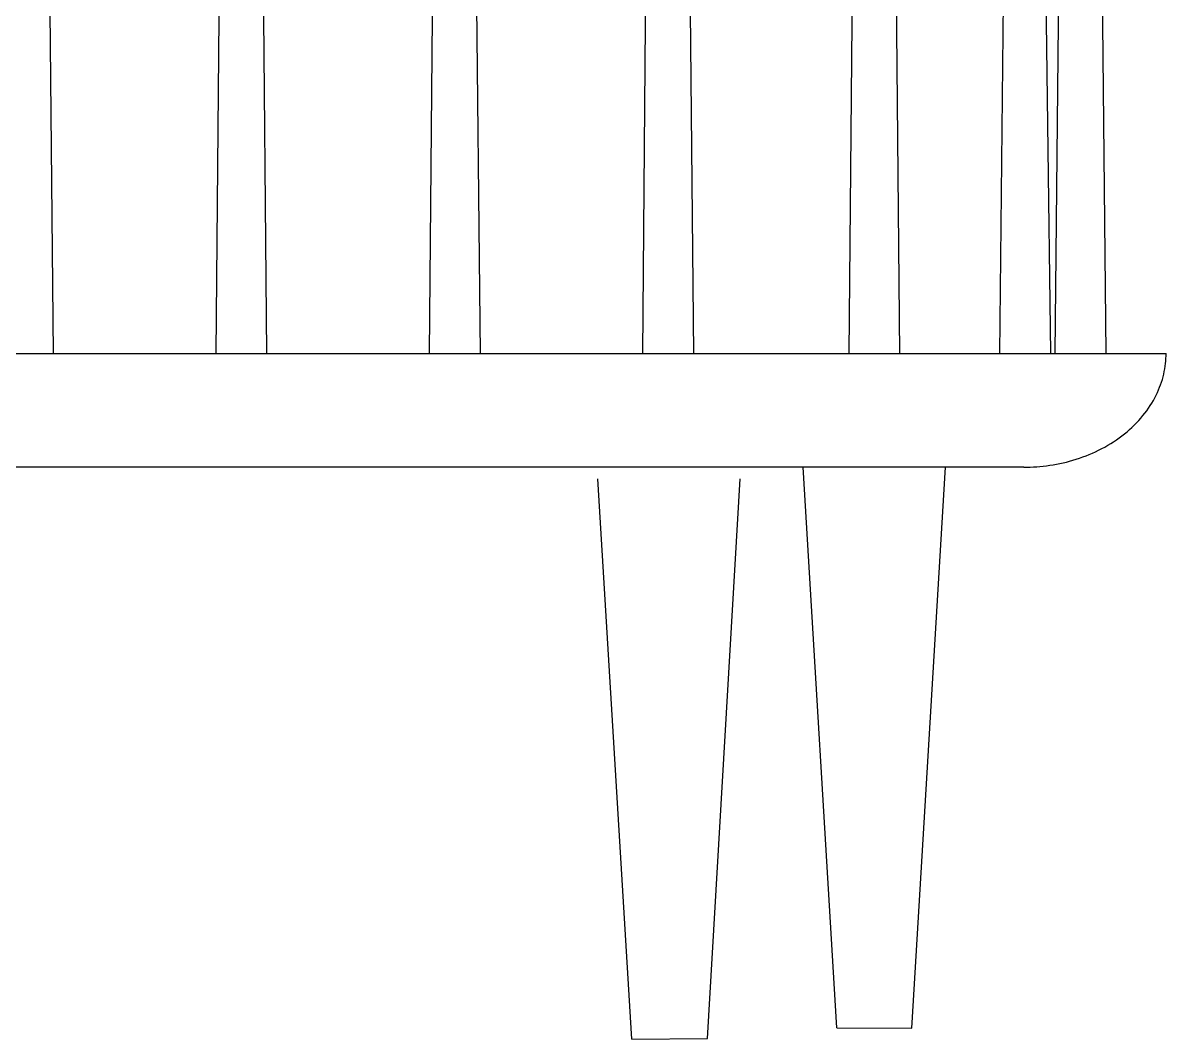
# Model space of a CAD drawing. Header units: inches. Extents: x 0 to 7318, y 0 to 812.
# Drawn here: x 6916.7 to 7318.5, y 12.2 to 369.4 of the extents above; entities that cross this region are included whole.
import ezdxf

# ---------------------------------------------------------------- set-up
doc = ezdxf.new("R2010")
doc.units = ezdxf.units.IN
doc.header["$MEASUREMENT"] = 0

# ---------------------------------------------------------------- blocks, each defined once
blk = doc.blocks.new('SC2_BACK')
at = {"color": 7}
for points in [[(6927.46, 253.24, 0), (6926.07, 397.81, 0), (6924.46, 653.23, 0)], [(6987.46, 653.23, 0), (6985.72, 397.79, 0), (6984.46, 253.24, 0)], [(7002.46, 253.24, 0), (7001.07, 397.81, 0), (6999.46, 653.23, 0)], [(7062.46, 653.23, 0), (7060.8, 397.78, 0), (7059.46, 253.24, 0)], [(7077.46, 253.24, 0), (7076.01, 397.86, 0), (7074.46, 653.23, 0)], [(7137.68, 647.89, 0), (7135.66, 397.92, 0), (7134.46, 253.24, 0)], [(7152.46, 253.24, 0), (7151.09, 397.91, 0), (7149.45, 646.09, 0)], [(7210.72, 629.45, 0), (7208.28, 395.34, 0), (7206.92, 253.24, 0)], [(7224.92, 253.24, 0), (7223.55, 391.86, 0), (7222.98, 471.84, 0), (7221.72, 624.9, 0)], [(7259.98, 253.24, 0), (7261.29, 376.94, 0), (7261.48, 388.65, 0), (7263.17, 594.38, 0)], [(7277.98, 253.24, 0), (7273.79, 575.73, 0)], [(7279.46, 253.24, 0), (7282.52, 554.72, 0)], [(7297.46, 253.24, 0), (7294.39, 554.72, 0)], [(6505.96, 253.24, 0), (7318.48, 253.24, 0)], [(7318.47, 252.35, 0), (7318.48, 253.24, 0)], [(7318.16, 248.73, 0), (7318.28, 249.64, 0)], [(7318.28, 249.64, 0), (7318.37, 250.55, 0)], [(7318.37, 250.55, 0), (7318.43, 251.45, 0)], [(7318.43, 251.45, 0), (7318.47, 252.35, 0)], [(7317.42, 245.03, 0), (7317.65, 245.96, 0)], [(7317.65, 245.96, 0), (7317.85, 246.89, 0)], [(7317.85, 246.89, 0), (7318.02, 247.81, 0)], [(7318.02, 247.81, 0), (7318.16, 248.73, 0)], [(7315.82, 240.37, 0), (7316.2, 241.3, 0)], [(7316.2, 241.3, 0), (7316.55, 242.23, 0)], [(7316.55, 242.23, 0), (7316.87, 243.16, 0)], [(7316.87, 243.16, 0), (7317.16, 244.1, 0)], [(7317.16, 244.1, 0), (7317.42, 245.03, 0)], [(7314, 236.68, 0), (7314.5, 237.59, 0)], [(7314.5, 237.59, 0), (7314.97, 238.51, 0)], [(7314.97, 238.51, 0), (7315.41, 239.44, 0)], [(7315.41, 239.44, 0), (7315.82, 240.37, 0)], [(7311.02, 232.21, 0), (7311.67, 233.09, 0)], [(7311.67, 233.09, 0), (7312.3, 233.97, 0)], [(7312.3, 233.97, 0), (7312.9, 234.87, 0)], [(7312.9, 234.87, 0), (7313.46, 235.77, 0)], [(7313.46, 235.77, 0), (7314, 236.68, 0)], [(7308.1, 228.84, 0), (7308.87, 229.66, 0)], [(7308.87, 229.66, 0), (7309.62, 230.5, 0)], [(7309.62, 230.5, 0), (7310.33, 231.35, 0)], [(7310.33, 231.35, 0), (7311.02, 232.21, 0)], [(7303.84, 224.95, 0), (7304.74, 225.69, 0)], [(7304.74, 225.69, 0), (7305.62, 226.45, 0)], [(7305.62, 226.45, 0), (7306.47, 227.23, 0)], [(7306.47, 227.23, 0), (7307.3, 228.03, 0)], [(7307.3, 228.03, 0), (7308.1, 228.84, 0)], [(7297.95, 220.93, 0), (7298.99, 221.54, 0)], [(7298.99, 221.54, 0), (7300, 222.18, 0)], [(7300, 222.18, 0), (7300.99, 222.85, 0)], [(7300.99, 222.85, 0), (7301.96, 223.53, 0)], [(7301.96, 223.53, 0), (7302.91, 224.23, 0)], [(7302.91, 224.23, 0), (7303.84, 224.95, 0)], [(7289.18, 216.83, 0), (7290.32, 217.25, 0)], [(7290.32, 217.25, 0), (7291.45, 217.71, 0)], [(7291.45, 217.71, 0), (7292.57, 218.18, 0)], [(7292.57, 218.18, 0), (7293.67, 218.68, 0)], [(7293.67, 218.68, 0), (7294.76, 219.21, 0)], [(7294.76, 219.21, 0), (7295.84, 219.76, 0)], [(7295.84, 219.76, 0), (7296.91, 220.33, 0)], [(7296.91, 220.33, 0), (7297.95, 220.93, 0)], [(7268.48, 213.24, 0), (6505.96, 213.24, 0)], [(7202.8, 16.19, 0), (7190.95, 213.24, 0)], [(7229.16, 16.13, 0), (7240.97, 213.24, 0)], [(7268.48, 213.24, 0), (7269.59, 213.25, 0)], [(7269.59, 213.25, 0), (7270.71, 213.28, 0)], [(7270.71, 213.28, 0), (7271.84, 213.33, 0)], [(7271.84, 213.33, 0), (7272.98, 213.4, 0)], [(7272.98, 213.4, 0), (7274.12, 213.49, 0)], [(7274.12, 213.49, 0), (7275.27, 213.61, 0)], [(7275.27, 213.61, 0), (7276.42, 213.74, 0)], [(7276.42, 213.74, 0), (7277.58, 213.91, 0)], [(7277.58, 213.91, 0), (7278.74, 214.09, 0)], [(7278.74, 214.09, 0), (7279.91, 214.3, 0)], [(7279.91, 214.3, 0), (7281.07, 214.53, 0)], [(7281.07, 214.53, 0), (7282.24, 214.78, 0)], [(7282.24, 214.78, 0), (7283.41, 215.06, 0)], [(7283.41, 215.06, 0), (7284.57, 215.36, 0)], [(7284.57, 215.36, 0), (7285.73, 215.69, 0)], [(7285.73, 215.69, 0), (7286.89, 216.05, 0)], [(7286.89, 216.05, 0), (7288.04, 216.42, 0)], [(7288.04, 216.42, 0), (7289.18, 216.83, 0)], [(7130.74, 12.25, 0), (7118.79, 209.19, 0)], [(7157.29, 12.43, 0), (7168.8, 209.19, 0)], [(7202.8, 16.19, 0), (7229.16, 16.13, 0)], [(7130.74, 12.25, 0), (7157.29, 12.43, 0)]]:
    blk.add_polyline3d(points, dxfattribs=at)

msp = doc.modelspace()

# ---------------------------------------------------------------- block references
msp.add_blockref('SC2_BACK', (0, 0))

doc.saveas('drawing.dxf')
